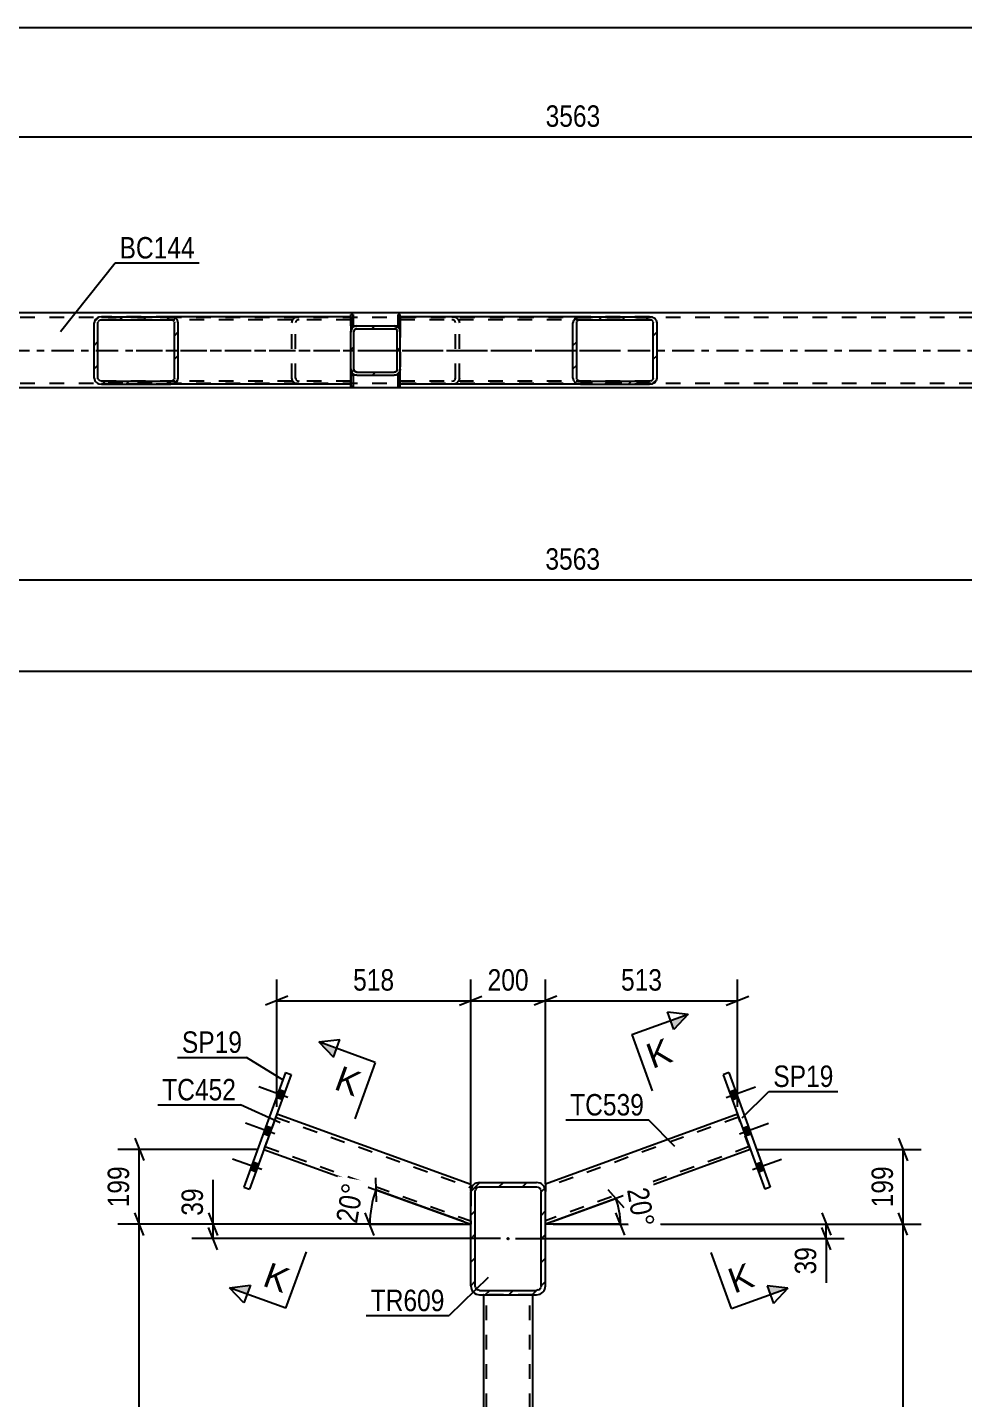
# Model space of a CAD drawing. Header units: millimetres. Extents: x 0 to 1189, y 0 to 841.
# Drawn here: x 177.8 to 302.8, y 205.4 to 388.5 of the extents above; entities that cross this region are included whole.
import ezdxf

# ---------------------------------------------------------------- set-up
doc = ezdxf.new("R2010")
doc.units = ezdxf.units.MM
doc.linetypes.add('DXK_LINE_DOT2', pattern=[3.9198, 1.9599, -1.9599])
doc.linetypes.add('DXK_LINE_DOT3', pattern=[5.9187, 2.979, -0.9799, 0.9799, -0.9799])
doc.styles.add('Arial', font='arial.ttf', dxfattribs={"height": 0.2})
doc.styles.add('Arial Narrow', font='ARIALN.TTF', dxfattribs={"height": 0.2})

# ---------------------------------------------------------------- blocks, each defined once
blk = doc.blocks.new('Part-814738513-6351 - 6341')
at = {"color": 2, "linetype": 'Continuous'}
for p, q in [((227.61, 350.14), (227.31, 350.14)), ((227.31, 348.64), (227.31, 350.14)), ((227.31, 348.64), (227.31, 350.14)), ((227.61, 348.64), (227.61, 350.14)), ((227.61, 348.64), (227.31, 348.64))]:
    blk.add_line(p, q, dxfattribs=at)
at = {"color": 7, "linetype": 'DXK_LINE_DOT2'}
for p, q in [((227.31, 350.14), (227.31, 350.14)), ((227.61, 348.64), (227.61, 350.14)), ((227.31, 348.64), (227.31, 348.64))]:
    blk.add_line(p, q, dxfattribs=at)
blk = doc.blocks.new('Part-814738513-6352 - 6341')
at = {"color": 2, "linetype": 'Continuous'}
for p, q in [((227.31, 340.54), (227.31, 342.04)), ((227.61, 342.04), (227.31, 342.04)), ((227.31, 340.54), (227.31, 342.04)), ((227.61, 340.54), (227.31, 340.54)), ((227.61, 340.54), (227.61, 342.04))]:
    blk.add_line(p, q, dxfattribs=at)
at = {"color": 7, "linetype": 'DXK_LINE_DOT2'}
for p, q in [((227.31, 342.04), (227.31, 342.04)), ((227.31, 340.54), (227.31, 340.54)), ((227.61, 340.54), (227.61, 342.04))]:
    blk.add_line(p, q, dxfattribs=at)
blk = doc.blocks.new('Part-814738513-6429 - 6341')
at = {"linetype": 'Continuous'}
h = blk.add_hatch(dxfattribs=at)
h.set_pattern_fill('', scale=0.7, style=0, pattern_type=0)
h.set_pattern_definition([(45, (197.3238, 340.897), (-1.57154, 1.57154), [])])
h.paths.add_polyline_path([(196.94, 340.84), (197.32, 340.9), (197.65, 341.07), (197.86, 341.33), (197.94, 341.64), (197.94, 349.04), (197.86, 349.34), (197.65, 349.6), (197.32, 349.78), (196.94, 349.84), (187.72, 349.84), (187.33, 349.78), (187.01, 349.6), (186.79, 349.34), (186.72, 349.04), (186.72, 341.64), (186.79, 341.33), (187.01, 341.07), (187.33, 340.9), (187.72, 340.84)])
h.paths.add_polyline_path([(187.53, 341.27), (187.36, 341.35), (187.26, 341.48), (187.22, 341.64), (187.22, 349.04), (187.26, 349.19), (187.36, 349.32), (187.53, 349.41), (187.72, 349.44), (196.94, 349.44), (197.13, 349.41), (197.29, 349.32), (197.4, 349.19), (197.44, 349.04), (197.44, 341.64), (197.4, 341.48), (197.29, 341.35), (197.13, 341.27), (196.94, 341.24), (187.72, 341.24)])
at = {"color": 2, "linetype": 'Continuous'}
for p, q in [((187.72, 349.84), (187.33, 349.78)), ((187.72, 349.84), (196.94, 349.84)), ((221.01, 349.84), (196.94, 349.84)), ((197.32, 349.78), (196.94, 349.84)), ((186.79, 349.34), (186.72, 349.04)), ((186.72, 341.64), (186.72, 349.04)), ((187.22, 349.04), (187.26, 349.19)), ((187.22, 341.64), (187.22, 349.04)), ((187.53, 349.41), (187.72, 349.44)), ((187.72, 349.44), (196.94, 349.44)), ((196.94, 349.44), (197.13, 349.41)), ((197.4, 349.19), (197.44, 349.04)), ((197.44, 341.64), (197.44, 349.04)), ((197.94, 349.04), (197.86, 349.34)), ((197.94, 341.64), (197.94, 349.04)), ((221.01, 348.64), (221.01, 347.84)), ((221.01, 342.04), (221.01, 342.84)), ((186.72, 341.64), (186.79, 341.33)), ((187.26, 341.48), (187.22, 341.64)), ((187.33, 340.9), (187.72, 340.84)), ((187.72, 341.24), (187.53, 341.27)), ((187.72, 341.24), (196.94, 341.24)), ((187.72, 340.84), (196.94, 340.84)), ((197.13, 341.27), (196.94, 341.24)), ((196.94, 340.84), (197.32, 340.9)), ((221.01, 340.84), (196.94, 340.84)), ((197.44, 341.64), (197.4, 341.48)), ((197.86, 341.33), (197.94, 341.64))]:
    blk.add_line(p, q, dxfattribs=at)
at = {"color": 7, "linetype": 'DXK_LINE_DOT2'}
for p, q in [((196.94, 349.84), (187.72, 349.84)), ((213.73, 349.78), (214.11, 349.84)), ((221.01, 349.84), (221.01, 349.44)), ((221.01, 349.6), (221.01, 348.64)), ((221.01, 349.44), (187.72, 349.44)), ((213.11, 349.04), (213.19, 349.34)), ((213.11, 341.64), (213.11, 349.04)), ((213.65, 349.19), (213.61, 349.04)), ((213.61, 341.64), (213.61, 349.04)), ((214.11, 349.44), (213.92, 349.41)), ((221.01, 342.84), (221.01, 347.84)), ((221.01, 341.24), (187.72, 341.24)), ((196.94, 340.84), (187.72, 340.84)), ((213.19, 341.33), (213.11, 341.64)), ((213.61, 341.64), (213.65, 341.48)), ((214.11, 340.84), (213.73, 340.9)), ((213.92, 341.27), (214.11, 341.24)), ((221.01, 340.84), (221.01, 342.04))]:
    blk.add_line(p, q, dxfattribs=at)
at = {"color": 7, "linetype": 'DXK_LINE_DOT3'}
blk.add_line((192.33, 345.34), (224.7, 345.34), dxfattribs=at)
at = {"color": 2, "linetype": 'Continuous'}
for centre, radius, start, end in [((187.6, 348.89), 0.923, 106.7177, 150.7488), ((197.06, 348.89), 0.923, 29.2512, 73.2823), ((187.66, 348.96), 0.461, 106.7177, 150.7488), ((197, 348.96), 0.461, 29.2512, 73.2823), ((187.6, 341.78), 0.923, 209.2512, 253.2823), ((187.66, 341.71), 0.461, 209.2512, 253.2823), ((197, 341.71), 0.461, 286.7177, 330.7488), ((197.06, 341.78), 0.923, 286.7177, 330.7488)]:
    blk.add_arc(centre, radius, start, end, dxfattribs=at)
at = {"color": 7, "linetype": 'DXK_LINE_DOT2'}
for centre, radius, start, end in [((213.99, 348.89), 0.923, 106.7177, 150.7488), ((214.05, 348.96), 0.461, 106.7177, 150.7488), ((213.99, 341.78), 0.923, 209.2512, 253.2823), ((214.05, 341.71), 0.461, 209.2512, 253.2823)]:
    blk.add_arc(centre, radius, start, end, dxfattribs=at)
blk = doc.blocks.new('Part-814738513-6492 - 6341')
at = {"color": 2, "linetype": 'Continuous'}
for p, q in [((221.01, 350.14), (221.01, 350.14)), ((221.01, 350.14), (221.31, 350.14)), ((221.01, 348.64), (221.01, 350.14)), ((221.31, 350.14), (221.31, 350.14)), ((221.31, 348.64), (221.31, 350.14)), ((221.01, 348.64), (221.31, 348.64)), ((221.31, 348.64), (221.31, 348.64))]:
    blk.add_line(p, q, dxfattribs=at)
at = {"color": 7, "linetype": 'DXK_LINE_DOT2'}
for p, q in [((221.01, 348.64), (221.01, 350.14)), ((221.31, 350.14), (221.31, 348.64)), ((221.31, 348.64), (221.31, 348.64))]:
    blk.add_line(p, q, dxfattribs=at)
blk = doc.blocks.new('Part-814738513-6491 - 6341')
at = {"color": 2, "linetype": 'Continuous'}
for p, q in [((221.01, 342.04), (221.01, 342.04)), ((221.01, 342.04), (221.01, 340.54)), ((221.01, 342.04), (221.31, 342.04)), ((221.31, 340.54), (221.01, 340.54)), ((221.31, 342.04), (221.31, 342.04)), ((221.31, 342.04), (221.31, 340.54)), ((221.31, 340.54), (221.31, 340.54))]:
    blk.add_line(p, q, dxfattribs=at)
at = {"color": 7, "linetype": 'DXK_LINE_DOT2'}
for p, q in [((221.01, 340.54), (221.01, 342.04)), ((221.31, 342.04), (221.31, 340.54))]:
    blk.add_line(p, q, dxfattribs=at)
blk = doc.blocks.new('Part-814738513-6448 - 6341')
at = {"linetype": 'Continuous'}
h = blk.add_hatch(dxfattribs=at)
h.set_pattern_fill('', scale=0.7, style=0, pattern_type=0)
h.set_pattern_definition([(45, (227.1136, 342.097), (-1.57154, 1.57154), [])])
h.paths.add_polyline_path([(226.81, 342.04), (227.11, 342.1), (227.37, 342.27), (227.55, 342.53), (227.61, 342.84), (227.61, 347.84), (227.55, 348.14), (227.37, 348.4), (227.11, 348.58), (226.81, 348.64), (221.81, 348.64), (221.5, 348.58), (221.24, 348.4), (221.07, 348.14), (221.01, 347.84), (221.01, 342.84), (221.07, 342.53), (221.24, 342.27), (221.5, 342.1), (221.81, 342.04)])
h.paths.add_polyline_path([(221.65, 342.47), (221.52, 342.55), (221.44, 342.68), (221.41, 342.84), (221.41, 347.84), (221.44, 347.99), (221.52, 348.12), (221.65, 348.21), (221.81, 348.24), (226.81, 348.24), (226.96, 348.21), (227.09, 348.12), (227.18, 347.99), (227.21, 347.84), (227.21, 342.84), (227.18, 342.68), (227.09, 342.55), (226.96, 342.47), (226.81, 342.44), (221.81, 342.44)])
at = {"color": 7, "linetype": 'DXK_LINE_DOT2'}
for p, q in [((221.01, 347.84), (221.07, 348.14)), ((221.01, 342.84), (221.01, 347.84)), ((221.44, 347.99), (221.41, 347.84)), ((221.41, 342.84), (221.41, 347.84)), ((221.5, 348.58), (221.81, 348.64)), ((221.81, 348.24), (221.65, 348.21)), ((221.81, 348.64), (226.81, 348.64)), ((221.81, 348.24), (226.81, 348.24)), ((226.81, 348.64), (227.11, 348.58)), ((226.96, 348.21), (226.81, 348.24)), ((227.21, 347.84), (227.18, 347.99)), ((227.21, 342.84), (227.21, 347.84)), ((227.55, 348.14), (227.61, 347.84)), ((227.61, 342.84), (227.61, 347.84)), ((221.07, 342.53), (221.01, 342.84)), ((221.41, 342.84), (221.44, 342.68)), ((221.65, 342.47), (221.81, 342.44)), ((221.81, 342.44), (226.81, 342.44)), ((226.81, 342.44), (226.96, 342.47)), ((227.18, 342.68), (227.21, 342.84)), ((227.61, 342.84), (227.55, 342.53)), ((221.81, 342.04), (221.5, 342.1)), ((221.81, 342.04), (226.81, 342.04)), ((227.11, 342.1), (226.81, 342.04))]:
    blk.add_line(p, q, dxfattribs=at)
at = {"color": 2, "linetype": 'Continuous'}
for p, q in [((221.07, 348.14), (221.01, 347.84)), ((221.01, 342.84), (221.01, 347.84)), ((221.41, 347.84), (221.44, 347.99)), ((221.41, 342.84), (221.41, 347.84)), ((221.81, 348.64), (221.5, 348.58)), ((221.65, 348.21), (221.81, 348.24)), ((221.81, 348.64), (226.81, 348.64)), ((221.81, 348.24), (226.81, 348.24)), ((227.11, 348.58), (226.81, 348.64)), ((226.81, 348.24), (226.96, 348.21)), ((227.18, 347.99), (227.21, 347.84)), ((227.21, 342.84), (227.21, 347.84)), ((227.61, 347.84), (227.55, 348.14)), ((227.61, 342.84), (227.61, 347.84)), ((221.01, 342.84), (221.07, 342.53)), ((221.44, 342.68), (221.41, 342.84)), ((221.81, 342.44), (221.65, 342.47)), ((221.81, 342.44), (226.81, 342.44)), ((226.96, 342.47), (226.81, 342.44)), ((227.21, 342.84), (227.18, 342.68)), ((227.55, 342.53), (227.61, 342.84)), ((221.5, 342.1), (221.81, 342.04)), ((221.81, 342.04), (226.81, 342.04)), ((226.81, 342.04), (227.11, 342.1))]:
    blk.add_line(p, q, dxfattribs=at)
at = {"color": 7, "linetype": 'DXK_LINE_DOT3'}
blk.add_line((224.31, 345.34), (224.31, 345.34), dxfattribs=at)
at = {"color": 7, "linetype": 'DXK_LINE_DOT2'}
for centre, radius, start, end in [((221.81, 347.84), 0.8, 112.5, 157.5), ((221.81, 347.84), 0.4, 112.5, 157.5), ((226.81, 347.84), 0.4, 22.5, 67.5), ((226.81, 347.84), 0.8, 22.5, 67.5), ((221.81, 342.84), 0.8, 202.5, 247.5), ((221.81, 342.84), 0.4, 202.5, 247.5), ((226.81, 342.84), 0.4, 292.5, 337.5), ((226.81, 342.84), 0.8, 292.5, 337.5)]:
    blk.add_arc(centre, radius, start, end, dxfattribs=at)
at = {"color": 2, "linetype": 'Continuous'}
for centre, radius, start, end in [((221.81, 347.84), 0.8, 112.5, 157.5), ((221.81, 347.84), 0.4, 112.5, 157.5), ((226.81, 347.84), 0.4, 22.5, 67.5), ((226.81, 347.84), 0.8, 22.5, 67.5), ((221.81, 342.84), 0.8, 202.5, 247.5), ((221.81, 342.84), 0.4, 202.5, 247.5), ((226.81, 342.84), 0.4, 292.5, 337.5), ((226.81, 342.84), 0.8, 292.5, 337.5)]:
    blk.add_arc(centre, radius, start, end, dxfattribs=at)
blk = doc.blocks.new('Part-814738513-6461 - 6341')
at = {"linetype": 'Continuous'}
h = blk.add_hatch(dxfattribs=at)
h.set_pattern_fill('', scale=0.7, style=0, pattern_type=0)
h.set_pattern_definition([(45, (261.2797, 340.897), (-1.57154, 1.57154), [])])
h.paths.add_polyline_path([(260.9, 340.84), (261.28, 340.9), (261.6, 341.07), (261.82, 341.33), (261.9, 341.64), (261.9, 349.04), (261.82, 349.34), (261.6, 349.6), (261.28, 349.78), (260.9, 349.84), (251.67, 349.84), (251.29, 349.78), (250.97, 349.6), (250.75, 349.34), (250.67, 349.04), (250.67, 341.64), (250.75, 341.33), (250.97, 341.07), (251.29, 340.9), (251.67, 340.84)])
h.paths.add_polyline_path([(251.48, 341.27), (251.32, 341.35), (251.21, 341.48), (251.17, 341.64), (251.17, 349.04), (251.21, 349.19), (251.32, 349.32), (251.48, 349.41), (251.67, 349.44), (260.9, 349.44), (261.09, 349.41), (261.25, 349.32), (261.36, 349.19), (261.4, 349.04), (261.4, 341.64), (261.36, 341.48), (261.25, 341.35), (261.09, 341.27), (260.9, 341.24), (251.67, 341.24)])
at = {"color": 2, "linetype": 'Continuous'}
for p, q in [((251.67, 349.84), (227.61, 349.84)), ((251.67, 349.84), (251.29, 349.78)), ((251.67, 349.84), (260.9, 349.84)), ((261.28, 349.78), (260.9, 349.84)), ((227.61, 348.64), (227.61, 347.84)), ((250.75, 349.34), (250.67, 349.04)), ((250.67, 341.64), (250.67, 349.04)), ((251.17, 349.04), (251.21, 349.19)), ((251.17, 341.64), (251.17, 349.04)), ((251.48, 349.41), (251.67, 349.44)), ((251.67, 349.44), (260.9, 349.44)), ((260.9, 349.44), (261.09, 349.41)), ((261.36, 349.19), (261.4, 349.04)), ((261.4, 341.64), (261.4, 349.04)), ((261.9, 349.04), (261.82, 349.34)), ((261.9, 341.64), (261.9, 349.04)), ((227.61, 342.04), (227.61, 342.84)), ((251.67, 340.84), (227.61, 340.84)), ((250.67, 341.64), (250.75, 341.33)), ((251.21, 341.48), (251.17, 341.64)), ((251.29, 340.9), (251.67, 340.84)), ((251.67, 341.24), (251.48, 341.27)), ((251.67, 341.24), (260.9, 341.24)), ((251.67, 340.84), (260.9, 340.84)), ((261.09, 341.27), (260.9, 341.24)), ((260.9, 340.84), (261.28, 340.9)), ((261.4, 341.64), (261.36, 341.48)), ((261.82, 341.33), (261.9, 341.64))]:
    blk.add_line(p, q, dxfattribs=at)
at = {"color": 7, "linetype": 'DXK_LINE_DOT2'}
for p, q in [((227.61, 349.84), (227.61, 348.64)), ((234.5, 349.84), (234.89, 349.78)), ((260.9, 349.84), (251.67, 349.84)), ((260.9, 349.44), (227.61, 349.44)), ((227.61, 349.04), (227.61, 342.84)), ((227.61, 342.84), (227.61, 347.84)), ((234.7, 349.41), (234.5, 349.44)), ((235, 349.04), (234.96, 349.19)), ((235, 341.64), (235, 349.04)), ((235.43, 349.34), (235.5, 349.04)), ((235.5, 341.64), (235.5, 349.04)), ((227.61, 340.84), (227.61, 342.04)), ((260.9, 341.24), (227.61, 341.24)), ((234.5, 341.24), (234.7, 341.27)), ((234.89, 340.9), (234.5, 340.84)), ((234.96, 341.48), (235, 341.64)), ((235.5, 341.64), (235.43, 341.33)), ((260.9, 340.84), (251.67, 340.84))]:
    blk.add_line(p, q, dxfattribs=at)
at = {"color": 7, "linetype": 'DXK_LINE_DOT3'}
blk.add_line((223.92, 345.34), (256.29, 345.34), dxfattribs=at)
at = {"color": 7, "linetype": 'DXK_LINE_DOT2'}
for centre, radius, start, end in [((234.62, 348.89), 0.923, 29.251, 73.2822), ((234.56, 348.96), 0.461, 29.251, 73.2822), ((234.56, 341.71), 0.461, 286.7178, 330.749), ((234.62, 341.78), 0.923, 286.7178, 330.749)]:
    blk.add_arc(centre, radius, start, end, dxfattribs=at)
at = {"color": 2, "linetype": 'Continuous'}
for centre, radius, start, end in [((251.56, 348.89), 0.923, 106.7178, 150.749), ((261.01, 348.89), 0.923, 29.251, 73.2822), ((251.61, 348.96), 0.461, 106.7178, 150.749), ((260.96, 348.96), 0.461, 29.251, 73.2822), ((251.56, 341.78), 0.923, 209.251, 253.2822), ((251.61, 341.71), 0.461, 209.251, 253.2822), ((260.96, 341.71), 0.461, 286.7178, 330.749), ((261.01, 341.78), 0.923, 286.7178, 330.749)]:
    blk.add_arc(centre, radius, start, end, dxfattribs=at)
blk = doc.blocks.new('Part-814738513-6497 - 6341')
at = {"color": 2, "linetype": 'Continuous'}
for p, q in [((760.76, 350.34), (92.26, 350.34)), ((760.76, 340.34), (92.26, 340.34))]:
    blk.add_line(p, q, dxfattribs=at)
at = {"color": 7, "linetype": 'DXK_LINE_DOT2'}
for p, q in [((766.76, 349.74), (92.26, 349.74)), ((766.76, 340.94), (92.26, 340.94))]:
    blk.add_line(p, q, dxfattribs=at)
at = {"color": 7, "linetype": 'DXK_LINE_DOT3'}
blk.add_line((92.26, 345.34), (766.76, 345.34), dxfattribs=at)
blk = doc.blocks.new('Bolt-814738513-2833 - 2674')
at = {"linetype": 'Continuous'}
for points in [[(272.69, 245.59), (272.31, 246.63), (271.56, 246.35), (271.94, 245.32)], [(272.69, 245.59), (272.31, 246.63), (271.56, 246.35), (271.94, 245.32)], [(272.69, 245.59), (272.31, 246.63), (271.56, 246.35), (271.94, 245.32)], [(274.45, 240.75), (274.07, 241.79), (273.32, 241.51), (273.7, 240.48)], [(274.45, 240.75), (274.07, 241.79), (273.32, 241.51), (273.7, 240.48)], [(276.19, 235.96), (275.82, 236.99), (275.07, 236.72), (275.44, 235.69)], [(276.19, 235.96), (275.82, 236.99), (275.07, 236.72), (275.44, 235.69)], [(276.19, 235.96), (275.82, 236.99), (275.07, 236.72), (275.44, 235.69)]]:
    blk.add_hatch(color=1, dxfattribs=at).paths.add_polyline_path(points)
at = {"color": 1, "linetype": 'Continuous'}
for p, q in [((271.14, 245.61), (275.04, 247.03)), ((271.14, 245.61), (275.04, 247.03)), ((271.14, 245.61), (275.04, 247.03)), ((271.56, 246.35), (272.31, 246.63)), ((271.56, 246.35), (272.31, 246.63)), ((271.56, 246.35), (272.31, 246.63)), ((271.94, 245.32), (272.69, 245.59)), ((271.94, 245.32), (272.69, 245.59)), ((271.94, 245.32), (272.69, 245.59)), ((272.9, 240.77), (276.8, 242.19)), ((272.9, 240.77), (276.8, 242.19)), ((273.32, 241.51), (274.07, 241.79)), ((273.32, 241.51), (274.07, 241.79)), ((273.7, 240.48), (274.45, 240.75)), ((273.7, 240.48), (274.45, 240.75)), ((274.64, 235.98), (278.54, 237.4)), ((274.64, 235.98), (278.54, 237.4)), ((274.64, 235.98), (278.54, 237.4)), ((275.07, 236.72), (275.82, 236.99)), ((275.07, 236.72), (275.82, 236.99)), ((275.07, 236.72), (275.82, 236.99)), ((275.44, 235.69), (276.19, 235.96)), ((275.44, 235.69), (276.19, 235.96)), ((275.44, 235.69), (276.19, 235.96))]:
    blk.add_line(p, q, dxfattribs=at)
blk = doc.blocks.new('Bolt-814738513-2905 - 2674')
at = {"linetype": 'Continuous'}
for points in [[(211.81, 245.33), (212.18, 246.36), (211.43, 246.64), (211.05, 245.6)], [(211.81, 245.33), (212.18, 246.36), (211.43, 246.64), (211.05, 245.6)], [(211.81, 245.33), (212.18, 246.36), (211.43, 246.64), (211.05, 245.6)], [(210.05, 240.49), (210.43, 241.52), (209.67, 241.79), (209.3, 240.76)], [(210.05, 240.49), (210.43, 241.52), (209.67, 241.79), (209.3, 240.76)], [(208.31, 235.69), (208.69, 236.73), (207.93, 237), (207.56, 235.97)], [(208.31, 235.69), (208.69, 236.73), (207.93, 237), (207.56, 235.97)], [(208.31, 235.69), (208.69, 236.73), (207.93, 237), (207.56, 235.97)]]:
    blk.add_hatch(color=1, dxfattribs=at).paths.add_polyline_path(points)
at = {"color": 1, "linetype": 'Continuous'}
for p, q in [((212.6, 245.62), (208.7, 247.04)), ((212.6, 245.62), (208.7, 247.04)), ((212.6, 245.62), (208.7, 247.04)), ((211.81, 245.33), (211.05, 245.6)), ((211.81, 245.33), (211.05, 245.6)), ((211.81, 245.33), (211.05, 245.6)), ((212.18, 246.36), (211.43, 246.64)), ((212.18, 246.36), (211.43, 246.64)), ((212.18, 246.36), (211.43, 246.64)), ((210.85, 240.78), (206.95, 242.2)), ((210.85, 240.78), (206.95, 242.2)), ((210.43, 241.52), (209.67, 241.79)), ((210.43, 241.52), (209.67, 241.79)), ((210.05, 240.49), (209.3, 240.76)), ((210.05, 240.49), (209.3, 240.76)), ((209.11, 235.99), (205.21, 237.4)), ((209.11, 235.99), (205.21, 237.4)), ((209.11, 235.99), (205.21, 237.4)), ((208.69, 236.73), (207.93, 237)), ((208.69, 236.73), (207.93, 237)), ((208.69, 236.73), (207.93, 237)), ((208.31, 235.69), (207.56, 235.97)), ((208.31, 235.69), (207.56, 235.97)), ((208.31, 235.69), (207.56, 235.97))]:
    blk.add_line(p, q, dxfattribs=at)
blk = doc.blocks.new('Part-814738513-2799 - 2674')
at = {"linetype": 'Continuous'}
h = blk.add_hatch(dxfattribs=at)
h.set_pattern_fill('', scale=0.7, style=0, pattern_type=0)
h.set_pattern_definition([(45, (237.0076, 220.4695), (-1.57154, 1.57154), [])])
h.paths.add_polyline_path([(237.01, 233.07), (237.01, 220.47), (237.1, 220.01), (237.36, 219.62), (237.75, 219.36), (238.21, 219.27), (245.81, 219.27), (246.27, 219.36), (246.66, 219.62), (246.92, 220.01), (247.01, 220.47), (247.01, 233.07), (246.92, 233.53), (246.66, 233.92), (246.27, 234.18), (245.81, 234.27), (238.21, 234.27), (237.75, 234.18), (237.36, 233.92), (237.1, 233.53)])
h.paths.add_polyline_path([(237.78, 233.49), (237.98, 233.62), (238.21, 233.67), (245.81, 233.67), (246.04, 233.62), (246.23, 233.49), (246.36, 233.3), (246.41, 233.07), (246.41, 220.47), (246.36, 220.24), (246.23, 220.05), (246.04, 219.92), (245.81, 219.87), (238.21, 219.87), (237.98, 219.92), (237.78, 220.05), (237.65, 220.24), (237.61, 220.47), (237.61, 233.07), (237.65, 233.3)])
blk.add_hatch(color=30, dxfattribs=at).paths.add_polyline_path([(242.01, 226.67, -1), (242.01, 226.87, -1)])
at = {"color": 2, "linetype": 'Continuous'}
for p, q in [((237.1, 233.53), (237.01, 233.07)), ((237.01, 220.47), (237.01, 233.07)), ((237.61, 233.07), (237.65, 233.3)), ((237.61, 220.47), (237.61, 233.07)), ((238.21, 234.27), (237.75, 234.18)), ((237.98, 233.62), (238.21, 233.67)), ((238.21, 234.27), (245.81, 234.27)), ((238.21, 233.67), (245.81, 233.67)), ((246.27, 234.18), (245.81, 234.27)), ((245.81, 233.67), (246.04, 233.62)), ((246.36, 233.3), (246.41, 233.07)), ((246.41, 220.47), (246.41, 233.07)), ((247.01, 233.07), (246.92, 233.53)), ((247.01, 220.47), (247.01, 233.07)), ((237.01, 220.47), (237.1, 220.01)), ((237.65, 220.24), (237.61, 220.47)), ((238.21, 219.87), (237.98, 219.92)), ((238.21, 219.87), (245.81, 219.87)), ((246.04, 219.92), (245.81, 219.87)), ((246.41, 220.47), (246.36, 220.24)), ((246.92, 220.01), (247.01, 220.47)), ((237.75, 219.36), (238.21, 219.27)), ((238.21, 219.27), (245.81, 219.27)), ((245.81, 219.27), (246.27, 219.36))]:
    blk.add_line(p, q, dxfattribs=at)
at = {"color": 7, "linetype": 'DXK_LINE_DOT3'}
blk.add_line((242.01, 226.77), (242.01, 226.77), dxfattribs=at)
at = {"color": 30, "linetype": 'DXK_LINE_DOT3'}
blk.add_line((242.01, 226.77), (242.01, 226.77), dxfattribs=at)
at = {"color": 30, "linetype": 'Continuous'}
blk.add_circle((242.01, 226.77), 0.1, dxfattribs=at)
at = {"color": 2, "linetype": 'Continuous'}
for centre, radius, start, end in [((238.21, 233.07), 1.2, 112.5, 157.5), ((238.21, 233.07), 0.6, 112.5, 157.5), ((245.81, 233.07), 0.6, 22.5, 67.5), ((245.81, 233.07), 1.2, 22.5, 67.5), ((238.21, 220.47), 1.2, 202.5, 247.5), ((238.21, 220.47), 0.6, 202.5, 247.5), ((245.81, 220.47), 0.6, 292.5, 337.5), ((245.81, 220.47), 1.2, 292.5, 337.5)]:
    blk.add_arc(centre, radius, start, end, dxfattribs=at)
blk = doc.blocks.new('Part-814738513-2735 - 2674')
at = {"color": 2, "linetype": 'Continuous'}
for p, q in [((271.47, 248.93), (270.72, 248.65)), ((270.72, 248.65), (276.28, 233.38)), ((271.47, 248.93), (277.03, 233.66)), ((277.03, 233.66), (276.28, 233.38))]:
    blk.add_line(p, q, dxfattribs=at)
blk = doc.blocks.new('Part-814738513-2839 - 2674')
at = {"color": 7, "linetype": 'DXK_LINE_DOT2'}
for p, q in [((211.1, 243.38), (209.39, 238.68)), ((210.96, 243), (237.01, 233.59)), ((209.53, 239.05), (237.01, 229.13)), ((237.01, 233.17), (237.01, 233.96)), ((237.01, 233.59), (237.01, 233.56)), ((237.01, 233.56), (237.01, 233.33)), ((237.01, 233.07), (237.01, 228.7))]:
    blk.add_line(p, q, dxfattribs=at)
at = {"color": 2, "linetype": 'Continuous'}
for p, q in [((237.01, 234.02), (211.1, 243.38)), ((209.39, 238.68), (237.01, 228.7)), ((237.01, 234.02), (237.01, 233.17)), ((237.01, 233.17), (237.01, 233.07))]:
    blk.add_line(p, q, dxfattribs=at)
blk = doc.blocks.new('Part-814738513-2904 - 2674')
at = {"color": 2, "linetype": 'Continuous'}
for p, q in [((212.26, 248.94), (206.72, 233.66)), ((212.26, 248.94), (213.02, 248.67)), ((213.02, 248.67), (207.48, 233.39)), ((206.72, 233.66), (207.48, 233.39))]:
    blk.add_line(p, q, dxfattribs=at)
blk = doc.blocks.new('Part-814738513-2847 - 2674')
at = {"color": 2, "linetype": 'Continuous'}
for p, q in [((272.65, 243.37), (247.01, 234.04)), ((274.36, 238.67), (247.01, 228.72)), ((247.01, 234.04), (247.01, 233.19)), ((247.01, 233.19), (247.01, 233.07))]:
    blk.add_line(p, q, dxfattribs=at)
at = {"color": 7, "linetype": 'DXK_LINE_DOT2'}
for p, q in [((272.78, 242.99), (247.01, 233.61)), ((274.36, 238.67), (272.65, 243.37)), ((274.22, 239.05), (247.01, 229.14)), ((247.01, 233.61), (247.01, 233.58)), ((247.01, 233.58), (247.01, 233.35)), ((247.01, 228.72), (247.01, 233.07))]:
    blk.add_line(p, q, dxfattribs=at)
blk = doc.blocks.new('Part-814738513-2873 - 2674')
at = {"color": 2, "linetype": 'Continuous'}
for p, q in [((238.71, 219.27), (238.71, 181.74)), ((245.31, 181.74), (245.31, 219.27)), ((238.71, 74.77), (238.71, 112.3)), ((245.31, 74.77), (245.31, 112.3))]:
    blk.add_line(p, q, dxfattribs=at)
at = {"color": 7, "linetype": 'DXK_LINE_DOT2'}
for p, q in [((245.31, 219.27), (238.71, 219.27)), ((238.77, 219.27), (238.71, 219.27)), ((239.11, 74.77), (239.11, 219.27)), ((244.91, 74.77), (244.91, 219.27)), ((238.71, 112.3), (238.71, 181.74)), ((245.31, 112.3), (245.31, 181.74)), ((245.31, 74.77), (238.71, 74.77))]:
    blk.add_line(p, q, dxfattribs=at)
blk = doc.blocks.new('StraightDimension-814738513-6691 - 6341')
at = {"color": 7, "linetype": 'Continuous'}
for p, q in [((161.59, 330.97), (161.59, 306.1)), ((339.72, 327.29), (339.72, 306.1)), ((163.09, 315.32), (160.09, 314.12)), ((338.22, 314.12), (341.22, 315.32)), ((161.59, 314.72), (339.72, 314.72))]:
    blk.add_line(p, q, dxfattribs=at)
at = {"color": 0}
blk.add_wipeout([(254.91, 315.47), (254.91, 319.67), (246.39, 319.67), (246.39, 315.47)], dxfattribs=at)
at = {"color": 0, "linetype": 'Continuous'}
blk.add_wipeout([(339.12, 314.02), (334.92, 314.02), (334.92, 305.5), (339.12, 305.5)], dxfattribs=at)
at = {"color": 3, "style": 'Arial Narrow'}
blk.add_text('3563', height=2.863, dxfattribs=at).set_placement((246.99, 316.07))
at = {"color": 3, "linetype": 'Continuous', "style": 'Arial Narrow'}
blk.add_text('6033', height=2.863, rotation=90.0002, dxfattribs=at).set_placement((338.52, 306.1))
blk = doc.blocks.new('StraightDimension-814738513-6577 - 6341')
at = {"color": 7, "linetype": 'Continuous'}
blk.add_line((74.91, 388.46), (768.01, 388.46), dxfattribs=at)
blk = doc.blocks.new('StraightDimension-814738513-6776 - 6341')
at = {"color": 7, "linetype": 'Continuous'}
for p, q in [((161.59, 356.43), (161.59, 382.45)), ((339.76, 351.34), (339.76, 382.45)), ((163.09, 374.44), (160.09, 373.24)), ((161.59, 373.84), (339.76, 373.84)), ((338.26, 373.24), (341.26, 374.44))]:
    blk.add_line(p, q, dxfattribs=at)
at = {"color": 0, "linetype": 'Continuous'}
blk.add_wipeout([(339.16, 383.05), (334.96, 383.05), (334.96, 374.54), (339.16, 374.54)], dxfattribs=at)
at = {"color": 0}
blk.add_wipeout([(254.93, 374.59), (254.93, 378.79), (246.42, 378.79), (246.42, 374.59)], dxfattribs=at)
at = {"color": 3, "linetype": 'Continuous', "style": 'Arial Narrow'}
blk.add_text('6059', height=2.863, rotation=90.0002, dxfattribs=at).set_placement((338.56, 375.14))
at = {"color": 3, "style": 'Arial Narrow'}
blk.add_text('3563', height=2.863, dxfattribs=at).set_placement((247.02, 375.19))
blk = doc.blocks.new('StraightDimension-814738513-18911 - 6341')
at = {"color": 7, "linetype": 'Continuous'}
blk.add_line((76.16, 302.51), (766.76, 302.51), dxfattribs=at)
blk = doc.blocks.new('StraightDimension-814738513-2964 - 2674')
at = {"color": 7, "linetype": 'Continuous'}
for p, q in [((295.36, 227.22), (294.16, 230.22)), ((248.01, 228.72), (297.16, 228.72)), ((294.76, 65.57), (294.76, 228.72)), ((294.16, 67.07), (295.36, 64.07)), ((262.1, 65.57), (297.16, 65.57))]:
    blk.add_line(p, q, dxfattribs=at)
at = {"color": 0}
blk.add_wipeout([(294.01, 151.4), (289.81, 151.4), (289.81, 142.89), (294.01, 142.89)], dxfattribs=at)
at = {"color": 3, "style": 'Arial Narrow'}
blk.add_text('3263', height=2.863, rotation=90.0002, dxfattribs=at).set_placement((293.41, 143.49))
blk = doc.blocks.new('AngleDimension-814738513-18979 - 2674')
at = {"color": 7, "linetype": 'Continuous'}
for p, q in [((224.28, 234.9), (224.39, 231.67)), ((236.07, 229.04), (224.34, 233.28)), ((224.34, 233.28), (237.01, 228.7)), ((224.13, 227.2), (222.93, 230.2)), ((223.53, 228.7), (237.01, 228.7))]:
    blk.add_line(p, q, dxfattribs=at)
blk.add_arc((237.01, 228.7), 13.47, 160.1407, 180, dxfattribs=at)
at = {"color": 0}
blk.add_wipeout([(223.41, 234.36), (219.27, 235.09), (218.16, 228.73), (222.29, 228)], dxfattribs=at)
at = {"color": 3, "style": 'Arial Narrow'}
blk.add_text('20°', height=2.863, rotation=80.0709, dxfattribs=at).set_placement((221.81, 228.7))
blk = doc.blocks.new('StraightDimension-814738513-3046 - 2674')
at = {"color": 7, "linetype": 'Continuous'}
for p, q in [((247.01, 234.07), (247.01, 261.38)), ((272.65, 244.37), (272.65, 261.38)), ((248.51, 259.13), (245.51, 257.93)), ((247.01, 258.53), (272.65, 258.53)), ((271.15, 257.93), (274.15, 259.13))]:
    blk.add_line(p, q, dxfattribs=at)
at = {"color": 0}
blk.add_wipeout([(263.17, 259.28), (263.17, 263.48), (256.49, 263.48), (256.49, 259.28)], dxfattribs=at)
at = {"color": 3, "style": 'Arial Narrow'}
blk.add_text('513', height=2.863, dxfattribs=at).set_placement((257.09, 259.88))
blk = doc.blocks.new('StraightDimension-814738513-2971 - 2674')
at = {"color": 7, "linetype": 'Continuous'}
for p, q in [((294.16, 240.17), (295.36, 237.17)), ((275.36, 238.67), (297.16, 238.67)), ((294.76, 228.72), (294.76, 238.67)), ((295.36, 227.22), (294.16, 230.22)), ((248.01, 228.72), (297.16, 228.72))]:
    blk.add_line(p, q, dxfattribs=at)
at = {"color": 0}
blk.add_wipeout([(294.01, 237.04), (289.81, 237.04), (289.81, 230.35), (294.01, 230.35)], dxfattribs=at)
at = {"color": 3, "style": 'Arial Narrow'}
blk.add_text('199', height=2.863, rotation=90.0002, dxfattribs=at).set_placement((293.41, 230.95))
blk = doc.blocks.new('StraightDimension-814738513-2989 - 2674')
at = {"color": 7, "linetype": 'Continuous'}
for p, q in [((192.14, 240.18), (193.34, 237.18)), ((208.39, 238.68), (189.89, 238.68)), ((192.74, 228.7), (192.74, 238.68)), ((193.34, 227.2), (192.14, 230.2)), ((236.01, 228.7), (189.89, 228.7))]:
    blk.add_line(p, q, dxfattribs=at)
at = {"color": 0}
blk.add_wipeout([(191.99, 237.03), (187.79, 237.03), (187.79, 230.35), (191.99, 230.35)], dxfattribs=at)
at = {"color": 3, "style": 'Arial Narrow'}
blk.add_text('199', height=2.863, rotation=90.0002, dxfattribs=at).set_placement((191.39, 230.95))
blk = doc.blocks.new('StraightDimension-814738513-2996 - 2674')
at = {"color": 7, "linetype": 'Continuous'}
for p, q in [((193.34, 227.2), (192.14, 230.2)), ((236.01, 228.7), (189.89, 228.7)), ((192.74, 65.57), (192.74, 228.7)), ((192.14, 67.07), (193.34, 64.07)), ((221.91, 65.57), (189.89, 65.57))]:
    blk.add_line(p, q, dxfattribs=at)
at = {"color": 0}
blk.add_wipeout([(191.99, 151.4), (187.79, 151.4), (187.79, 142.88), (191.99, 142.88)], dxfattribs=at)
at = {"color": 3, "style": 'Arial Narrow'}
blk.add_text('3263', height=2.863, rotation=90.0002, dxfattribs=at).set_placement((191.39, 143.48))
blk = doc.blocks.new('StraightDimension-814738513-3016 - 2674')
at = {"color": 7, "linetype": 'Continuous'}
for p, q in [((202, 230.2), (203.2, 227.2)), ((236.01, 228.7), (199.75, 228.7)), ((203.2, 225.27), (202, 228.27)), ((202.6, 226.77), (202.6, 228.7)), ((241.01, 226.77), (199.75, 226.77))]:
    blk.add_line(p, q, dxfattribs=at)
at = {"color": 0}
blk.add_wipeout([(201.85, 234.08), (197.65, 234.08), (197.65, 229.23), (201.85, 229.23)], dxfattribs=at)
at = {"color": 7, "linetype": 'Continuous'}
blk.add_line((202.6, 228.7), (202.6, 234.61), dxfattribs=at)
blk.add_line((202.6, 228.7), (202.6, 234.61), dxfattribs=at)
at = {"color": 3, "style": 'Arial Narrow'}
blk.add_text('39', height=2.863, rotation=90.0002, dxfattribs=at).set_placement((201.25, 229.83))
blk = doc.blocks.new('StraightDimension-814738513-3026 - 2674')
at = {"color": 7, "linetype": 'Continuous'}
for p, q in [((211.1, 244.38), (211.1, 261.38)), ((237.01, 234.07), (237.01, 261.38)), ((212.6, 259.13), (209.6, 257.93)), ((211.1, 258.53), (237.01, 258.53)), ((235.51, 257.93), (238.51, 259.13))]:
    blk.add_line(p, q, dxfattribs=at)
at = {"color": 0}
blk.add_wipeout([(227.4, 259.28), (227.4, 263.48), (220.71, 263.48), (220.71, 259.28)], dxfattribs=at)
at = {"color": 3, "style": 'Arial Narrow'}
blk.add_text('518', height=2.863, dxfattribs=at).set_placement((221.31, 259.88))
blk = doc.blocks.new('StraightDimension-814738513-3036 - 2674')
at = {"color": 7, "linetype": 'Continuous'}
for p, q in [((237.01, 234.07), (237.01, 261.38)), ((247.01, 234.07), (247.01, 261.38)), ((235.51, 257.93), (238.51, 259.13)), ((237.01, 258.53), (247.01, 258.53)), ((248.51, 259.13), (245.51, 257.93))]:
    blk.add_line(p, q, dxfattribs=at)
at = {"color": 0}
blk.add_wipeout([(245.35, 259.28), (245.35, 263.48), (238.67, 263.48), (238.67, 259.28)], dxfattribs=at)
at = {"color": 3, "style": 'Arial Narrow'}
blk.add_text('200', height=2.863, dxfattribs=at).set_placement((239.27, 259.88))
blk = doc.blocks.new('StraightDimension-814738513-3057 - 2674')
at = {"color": 7, "linetype": 'Continuous'}
for p, q in [((283.91, 230.22), (285.11, 227.22)), ((248.01, 228.72), (286.91, 228.72)), ((285.11, 225.27), (283.91, 228.27)), ((284.51, 226.77), (284.51, 228.72)), ((243.01, 226.77), (286.91, 226.77))]:
    blk.add_line(p, q, dxfattribs=at)
at = {"color": 0}
blk.add_wipeout([(283.76, 226.24), (279.56, 226.24), (279.56, 221.39), (283.76, 221.39)], dxfattribs=at)
at = {"color": 7, "linetype": 'Continuous'}
blk.add_line((284.51, 226.77), (284.51, 220.86), dxfattribs=at)
blk.add_line((284.51, 226.77), (284.51, 220.86), dxfattribs=at)
at = {"color": 3, "style": 'Arial Narrow'}
blk.add_text('39', height=2.863, rotation=90.0002, dxfattribs=at).set_placement((283.16, 221.99))
blk = doc.blocks.new('AngleDimension-814738513-18977 - 2674')
at = {"color": 7, "linetype": 'Continuous'}
for p, q in [((255.33, 233.34), (257.48, 230.93)), ((256.4, 232.14), (247.01, 228.72)), ((247.95, 229.06), (256.4, 232.14)), ((257.61, 227.22), (256.41, 230.22)), ((257.01, 228.72), (247.01, 228.72))]:
    blk.add_line(p, q, dxfattribs=at)
blk.add_arc((247.01, 228.72), 10, 360, 20, dxfattribs=at)
at = {"color": 0}
blk.add_wipeout([(258.3, 227.43), (262.44, 228.16), (261.32, 234.52), (257.18, 233.79)], dxfattribs=at)
at = {"color": 3, "style": 'Arial Narrow'}
blk.add_text('20°', height=2.863, rotation=-80.0021, dxfattribs=at).set_placement((257.88, 233.3))
blk = doc.blocks.new('Mark-814738513-6493 - 6341')
at = {"color": 0}
blk.add_wipeout([(200.16, 357.61), (200.16, 360.61), (190.11, 360.61), (190.11, 357.61)], dxfattribs=at)
blk.add_wipeout([(200.16, 357.61), (200.16, 360.61), (190.11, 360.61), (190.11, 357.61)], dxfattribs=at)
at = {"color": 30, "linetype": 'Continuous'}
for p, q in [((182.21, 347.86), (189.51, 357.01)), ((189.51, 357.01), (200.76, 357.01))]:
    blk.add_line(p, q, dxfattribs=at)
at = {"color": 3, "style": 'Arial Narrow'}
blk.add_text('BC144', height=2.863, dxfattribs=at).set_placement((190.11, 357.61))
blk = doc.blocks.new('Mark-814738513-16293 - 2674')
at = {"color": 0}
blk.add_wipeout([(205.68, 245.23), (205.68, 248.23), (195.81, 248.23), (195.81, 245.23)], dxfattribs=at)
blk.add_wipeout([(205.68, 245.23), (205.68, 248.23), (195.81, 248.23), (195.81, 245.23)], dxfattribs=at)
at = {"color": 30, "linetype": 'Continuous'}
for p in [(195.21, 244.63), (211.56, 242.21)]:
    blk.add_line(p, (206.28, 244.63), dxfattribs=at)
at = {"color": 3, "style": 'Arial Narrow'}
blk.add_text('TC452', height=2.863, dxfattribs=at).set_placement((195.81, 245.23))
blk = doc.blocks.new('Mark-814738513-2795 - 2674')
at = {"color": 0}
blk.add_wipeout([(233.52, 217.09), (233.52, 220.09), (223.66, 220.09), (223.66, 217.09)], dxfattribs=at)
blk.add_wipeout([(233.52, 217.09), (233.52, 220.09), (223.66, 220.09), (223.66, 217.09)], dxfattribs=at)
at = {"color": 30, "linetype": 'Continuous'}
for p in [(239.35, 221.59), (223.06, 216.49)]:
    blk.add_line(p, (234.12, 216.49), dxfattribs=at)
at = {"color": 3, "style": 'Arial Narrow'}
blk.add_text('TR609', height=2.863, dxfattribs=at).set_placement((223.66, 217.09))
blk = doc.blocks.new('SectionMark-814738513-3106 - 2674')
at = {"linetype": 'Continuous'}
for points in [[(219.1, 252.18), (218.67, 251.01), (216.75, 253.04)], [(207.58, 220.54), (207.15, 219.37), (204.8, 220.22)]]:
    blk.add_hatch(color=6, dxfattribs=at).paths.add_polyline_path(points)
at = {"color": 6, "linetype": 'Continuous'}
for p, q in [((216.75, 253.04), (219.52, 253.36)), ((216.75, 253.04), (218.67, 251.01)), ((218.67, 251.01), (219.52, 253.36)), ((204.8, 220.22), (207.58, 220.54)), ((206.72, 218.19), (204.8, 220.22)), ((207.58, 220.54), (206.72, 218.19))]:
    blk.add_line(p, q, dxfattribs=at)
at = {"color": 0, "linetype": 'Continuous'}
for points in [[(221.53, 245.71), (222.73, 249), (219.8, 250.06), (218.61, 246.77)], [(211.98, 219.47), (213.18, 222.76), (210.25, 223.83), (209.06, 220.54)]]:
    blk.add_wipeout(points, dxfattribs=at)
at = {"color": 6, "linetype": 'Continuous'}
for p, q in [((224.26, 250.3), (216.75, 253.04)), ((224.26, 250.3), (221.53, 242.78)), ((212.32, 217.49), (215.06, 225)), ((212.32, 217.49), (204.8, 220.22))]:
    blk.add_line(p, q, dxfattribs=at)
at = {"color": 3, "linetype": 'Continuous', "style": 'Arial'}
for p in [(218.61, 246.77), (209.06, 220.54)]:
    blk.add_text('K', height=3.34, rotation=-20.002, dxfattribs=at).set_placement(p)
blk = doc.blocks.new('Mark-814738513-16312 - 2674')
at = {"color": 0}
blk.add_wipeout([(260.16, 243.21), (260.16, 246.21), (250.3, 246.21), (250.3, 243.21)], dxfattribs=at)
blk.add_wipeout([(260.16, 243.21), (260.16, 246.21), (250.3, 246.21), (250.3, 243.21)], dxfattribs=at)
at = {"color": 30, "linetype": 'Continuous'}
for p in [(249.7, 242.61), (264.3, 239.07)]:
    blk.add_line(p, (260.76, 242.61), dxfattribs=at)
at = {"color": 3, "style": 'Arial Narrow'}
blk.add_text('TC539', height=2.863, dxfattribs=at).set_placement((250.3, 243.21))
blk = doc.blocks.new('Mark-814738513-16296 - 2674')
at = {"color": 0}
blk.add_wipeout([(206.47, 251.57), (206.47, 254.57), (198.44, 254.57), (198.44, 251.57)], dxfattribs=at)
blk.add_wipeout([(206.47, 251.57), (206.47, 254.57), (198.44, 254.57), (198.44, 251.57)], dxfattribs=at)
at = {"color": 30, "linetype": 'Continuous'}
for p in [(197.84, 250.97), (212.06, 247.9)]:
    blk.add_line(p, (207.07, 250.97), dxfattribs=at)
at = {"color": 3, "style": 'Arial Narrow'}
blk.add_text('SP19', height=2.863, dxfattribs=at).set_placement((198.44, 251.57))
blk = doc.blocks.new('Mark-814738513-16309 - 2674')
at = {"color": 0}
blk.add_wipeout([(285.47, 247.02), (285.47, 250.02), (277.43, 250.02), (277.43, 247.02)], dxfattribs=at)
blk.add_wipeout([(285.47, 247.02), (285.47, 250.02), (277.43, 250.02), (277.43, 247.02)], dxfattribs=at)
at = {"color": 30, "linetype": 'Continuous'}
for p, q in [((273.29, 242.88), (276.83, 246.42)), ((276.83, 246.42), (286.07, 246.42))]:
    blk.add_line(p, q, dxfattribs=at)
at = {"color": 3, "style": 'Arial Narrow'}
blk.add_text('SP19', height=2.863, dxfattribs=at).set_placement((277.43, 247.02))
blk = doc.blocks.new('SectionMark-814738513-18986 - 2674')
at = {"linetype": 'Continuous'}
for points in [[(264.13, 254.71), (263.71, 255.89), (266.05, 256.74)], [(277.02, 219.31), (276.59, 220.48), (279.37, 220.16)]]:
    blk.add_hatch(color=6, dxfattribs=at).paths.add_polyline_path(points)
at = {"color": 6, "linetype": 'Continuous'}
for p, q in [((264.13, 254.71), (263.28, 257.06)), ((263.28, 257.06), (266.05, 256.74)), ((266.05, 256.74), (264.13, 254.71)), ((279.37, 220.16), (276.59, 220.48)), ((276.59, 220.48), (277.45, 218.13)), ((279.37, 220.16), (277.45, 218.13))]:
    blk.add_line(p, q, dxfattribs=at)
at = {"color": 0, "linetype": 'Continuous'}
for points in [[(264.19, 250.48), (263, 253.77), (260.07, 252.7), (261.27, 249.41)], [(275.11, 220.48), (273.92, 223.76), (270.99, 222.7), (272.19, 219.41)]]:
    blk.add_wipeout(points, dxfattribs=at)
at = {"color": 6, "linetype": 'Continuous'}
for p, q in [((258.54, 254.01), (266.05, 256.74)), ((258.54, 254.01), (261.27, 246.49)), ((271.85, 217.43), (269.11, 224.94)), ((271.85, 217.43), (279.37, 220.16))]:
    blk.add_line(p, q, dxfattribs=at)
at = {"color": 3, "linetype": 'Continuous', "style": 'Arial'}
for p in [(261.27, 249.41), (272.19, 219.41)]:
    blk.add_text('K', height=3.34, rotation=20.002, dxfattribs=at).set_placement(p)

msp = doc.modelspace()

# ---------------------------------------------------------------- block references
for name in ['StraightDimension-814738513-6577 - 6341', 'Part-814738513-6497 - 6341', 'Part-814738513-6429 - 6341', 'Part-814738513-6492 - 6341', 'Part-814738513-6461 - 6341', 'Part-814738513-6351 - 6341', 'Part-814738513-6448 - 6341', 'Part-814738513-6491 - 6341', 'Part-814738513-6352 - 6341', 'StraightDimension-814738513-6691 - 6341', 'Part-814738513-2904 - 2674', 'Part-814738513-2735 - 2674', 'Bolt-814738513-2905 - 2674', 'Bolt-814738513-2833 - 2674', 'Part-814738513-2839 - 2674', 'Part-814738513-2847 - 2674', 'Part-814738513-2799 - 2674', 'Part-814738513-2873 - 2674']:
    msp.add_blockref(name, (0, 0))

# ---------------------------------------------------------------- next in the draw order: block references
for name in ['StraightDimension-814738513-6776 - 6341', 'StraightDimension-814738513-18911 - 6341', 'StraightDimension-814738513-3046 - 2674', 'AngleDimension-814738513-18979 - 2674', 'StraightDimension-814738513-2964 - 2674']:
    msp.add_blockref(name, (0, 0))

# ---------------------------------------------------------------- next in the draw order: block references
for name in ['Mark-814738513-6493 - 6341', 'Mark-814738513-16309 - 2674', 'StraightDimension-814738513-2989 - 2674', 'StraightDimension-814738513-2971 - 2674']:
    msp.add_blockref(name, (0, 0))

# ---------------------------------------------------------------- next in the draw order: block references
for name in ['Mark-814738513-16312 - 2674', 'StraightDimension-814738513-2996 - 2674', 'StraightDimension-814738513-3057 - 2674']:
    msp.add_blockref(name, (0, 0))

# ---------------------------------------------------------------- next in the draw order: block references
for name in ['StraightDimension-814738513-3016 - 2674', 'Mark-814738513-2795 - 2674']:
    msp.add_blockref(name, (0, 0))

# ---------------------------------------------------------------- next in the draw order: block references
msp.add_blockref('StraightDimension-814738513-3026 - 2674', (0, 0))

# ---------------------------------------------------------------- next in the draw order: block references
for name in ['StraightDimension-814738513-3036 - 2674', 'Mark-814738513-16293 - 2674']:
    msp.add_blockref(name, (0, 0))

# ---------------------------------------------------------------- next in the draw order: block references
for name in ['SectionMark-814738513-3106 - 2674', 'AngleDimension-814738513-18977 - 2674']:
    msp.add_blockref(name, (0, 0))

# ---------------------------------------------------------------- next in the draw order: block references
for name in ['SectionMark-814738513-18986 - 2674', 'Mark-814738513-16296 - 2674']:
    msp.add_blockref(name, (0, 0))

doc.saveas('drawing.dxf')
